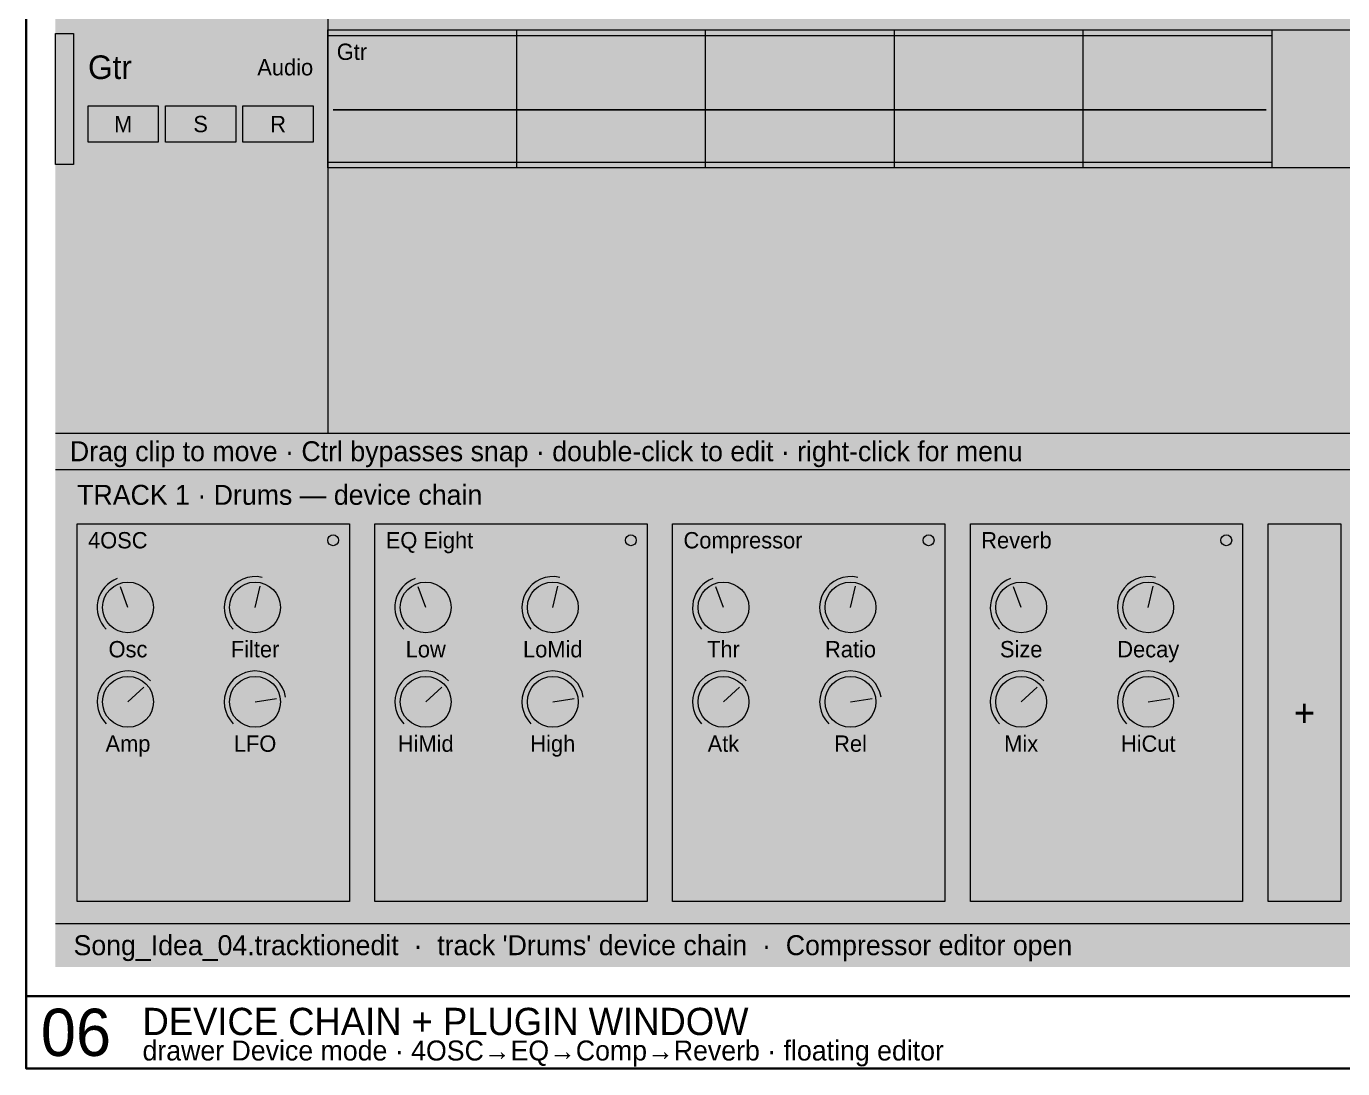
# Model space of a CAD drawing. Extents: x -16 to 1616, y -1056 to 16.
# Drawn here: x -16 to 709, y -1056 to -482 of the extents above; entities that cross this region are included whole.
import ezdxf
from ezdxf.enums import TextEntityAlignment as Align

# ---------------------------------------------------------------- set-up
doc = ezdxf.new("R2010")
doc.units = 0
for name, color, linetype, lineweight, true_color in [('FORGE-DIM', 7, 'Continuous', 9, 0x9aa2a8), ('FORGE-SHEET', 7, 'Continuous', 35, 0x9aa2a8), ('UI-ACCENT', 7, 'Continuous', 18, 0xe0902f), ('UI-CLIP', 7, 'Continuous', 13, 0x2d3135), ('UI-GHOST', 7, 'Continuous', 9, 0x555c62), ('UI-HAIRLINE', 7, 'Continuous', 9, 0x34383c)]:
    doc.layers.add(name, color=color, linetype=linetype, lineweight=lineweight, true_color=true_color)
for name, color, linetype, true_color in [('FORGE-TITLE', 7, 'Continuous', 0xd6d9dc), ('UI-PANEL-BG', 7, 'Continuous', 0x232629), ('UI-RAISED', 7, 'Continuous', 0x2d3135), ('UI-SHELL-BG', 7, 'Continuous', 0x1a1c1e), ('UI-TEXT', 7, 'Continuous', 0xd6d9dc), ('UI-TEXT-SEC', 7, 'Continuous', 0x8a9095), ('UI-WAVEFORM', 7, 'Continuous', 0x707b84)]:
    doc.layers.add(name, color=color, linetype=linetype, true_color=true_color)

msp = doc.modelspace()

# ---------------------------------------------------------------- hatches: boundary and pattern name
at = {"layer": 'UI-CLIP', "true_color": 0x222528}
h = msp.add_hatch(color=7, dxfattribs=at)
h.dxf.hatch_style = 1
h.paths.add_polyline_path([(150, -484), (1600, -484), (1600, -560), (150, -560)])
at = {"layer": 'UI-CLIP', "true_color": 0x5a86c4}
h = msp.add_hatch(color=7, dxfattribs=at)
h.dxf.hatch_style = 1
h.paths.add_polyline_path([(0, -486), (10, -486), (10, -558), (0, -558)])
at = {"layer": 'UI-CLIP', "true_color": 0x3d5577}
h = msp.add_hatch(color=7, dxfattribs=at)
h.dxf.hatch_style = 1
h.paths.add_polyline_path([(150, -487), (670, -487), (670, -557), (150, -557)])
at = {"layer": 'UI-PANEL-BG'}
h = msp.add_hatch(color=256, dxfattribs=at)
h.dxf.hatch_style = 1
h.paths.add_polyline_path([(0, -484), (150, -484), (150, -560), (0, -560)])
h = msp.add_hatch(color=256, dxfattribs=at)
h.dxf.hatch_style = 1
h.paths.add_polyline_path([(0, -706), (1600, -706), (1600, -726), (0, -726)])
h = msp.add_hatch(color=256, dxfattribs=at)
h.dxf.hatch_style = 1
h.paths.add_polyline_path([(0, -726), (1600, -726), (1600, -976), (0, -976)])
h = msp.add_hatch(color=256, dxfattribs=at)
h.dxf.hatch_style = 1
h.paths.add_polyline_path([(12, -756), (162, -756), (162, -774), (12, -774)])
h = msp.add_hatch(color=256, dxfattribs=at)
h.dxf.hatch_style = 1
h.paths.add_polyline_path([(176, -756), (326, -756), (326, -774), (176, -774)])
h = msp.add_hatch(color=256, dxfattribs=at)
h.dxf.hatch_style = 1
h.paths.add_polyline_path([(340, -756), (490, -756), (490, -774), (340, -774)])
h = msp.add_hatch(color=256, dxfattribs=at)
h.dxf.hatch_style = 1
h.paths.add_polyline_path([(504, -756), (654, -756), (654, -774), (504, -774)])
h = msp.add_hatch(color=256, dxfattribs=at)
h.dxf.hatch_style = 1
h.paths.add_polyline_path([(0, -976), (1600, -976), (1600, -1000), (0, -1000)])
at = {"layer": 'UI-RAISED'}
h = msp.add_hatch(color=256, dxfattribs=at)
h.dxf.hatch_style = 1
h.paths.add_polyline_path([(18, -525.8), (56.67, -525.8), (56.67, -545.8), (18, -545.8)])
h = msp.add_hatch(color=256, dxfattribs=at)
h.dxf.hatch_style = 1
h.paths.add_polyline_path([(60.67, -525.8), (99.33, -525.8), (99.33, -545.8), (60.67, -545.8)])
h = msp.add_hatch(color=256, dxfattribs=at)
h.dxf.hatch_style = 1
h.paths.add_polyline_path([(103.33, -525.8), (142, -525.8), (142, -545.8), (103.33, -545.8)])
h = msp.add_hatch(color=256, dxfattribs=at)
h.dxf.hatch_style = 1
h.paths.add_polyline_path([(12, -756), (162, -756), (162, -964), (12, -964)])
h = msp.add_hatch(color=256, dxfattribs=at)
h.dxf.hatch_style = 1
h.paths.add_polyline_path([(176, -756), (326, -756), (326, -964), (176, -964)])
h = msp.add_hatch(color=256, dxfattribs=at)
h.dxf.hatch_style = 1
h.paths.add_polyline_path([(340, -756), (490, -756), (490, -964), (340, -964)])
h = msp.add_hatch(color=256, dxfattribs=at)
h.dxf.hatch_style = 1
h.paths.add_polyline_path([(504, -756), (654, -756), (654, -964), (504, -964)])
h = msp.add_hatch(color=256, dxfattribs=at)
h.dxf.hatch_style = 1
edge = h.paths.add_edge_path()
edge.add_arc((40, -802), 14, 0, 360)
h = msp.add_hatch(color=256, dxfattribs=at)
h.dxf.hatch_style = 1
edge = h.paths.add_edge_path()
edge.add_arc((110, -802), 14, 0, 360)
h = msp.add_hatch(color=256, dxfattribs=at)
h.dxf.hatch_style = 1
edge = h.paths.add_edge_path()
edge.add_arc((204, -802), 14, 0, 360)
h = msp.add_hatch(color=256, dxfattribs=at)
h.dxf.hatch_style = 1
edge = h.paths.add_edge_path()
edge.add_arc((274, -802), 14, 0, 360)
h = msp.add_hatch(color=256, dxfattribs=at)
h.dxf.hatch_style = 1
edge = h.paths.add_edge_path()
edge.add_arc((368, -802), 14, 0, 360)
h = msp.add_hatch(color=256, dxfattribs=at)
h.dxf.hatch_style = 1
edge = h.paths.add_edge_path()
edge.add_arc((438, -802), 14, 0, 360)
h = msp.add_hatch(color=256, dxfattribs=at)
h.dxf.hatch_style = 1
edge = h.paths.add_edge_path()
edge.add_arc((532, -802), 14, 0, 360)
h = msp.add_hatch(color=256, dxfattribs=at)
h.dxf.hatch_style = 1
edge = h.paths.add_edge_path()
edge.add_arc((602, -802), 14, 0, 360)
h = msp.add_hatch(color=256, dxfattribs=at)
h.dxf.hatch_style = 1
edge = h.paths.add_edge_path()
edge.add_arc((40, -854), 14, 0, 360)
h = msp.add_hatch(color=256, dxfattribs=at)
h.dxf.hatch_style = 1
edge = h.paths.add_edge_path()
edge.add_arc((110, -854), 14, 0, 360)
h = msp.add_hatch(color=256, dxfattribs=at)
h.dxf.hatch_style = 1
edge = h.paths.add_edge_path()
edge.add_arc((204, -854), 14, 0, 360)
h = msp.add_hatch(color=256, dxfattribs=at)
h.dxf.hatch_style = 1
edge = h.paths.add_edge_path()
edge.add_arc((274, -854), 14, 0, 360)
h = msp.add_hatch(color=256, dxfattribs=at)
h.dxf.hatch_style = 1
edge = h.paths.add_edge_path()
edge.add_arc((368, -854), 14, 0, 360)
h = msp.add_hatch(color=256, dxfattribs=at)
h.dxf.hatch_style = 1
edge = h.paths.add_edge_path()
edge.add_arc((438, -854), 14, 0, 360)
h = msp.add_hatch(color=256, dxfattribs=at)
h.dxf.hatch_style = 1
edge = h.paths.add_edge_path()
edge.add_arc((532, -854), 14, 0, 360)
h = msp.add_hatch(color=256, dxfattribs=at)
h.dxf.hatch_style = 1
edge = h.paths.add_edge_path()
edge.add_arc((602, -854), 14, 0, 360)
at = {"layer": 'UI-SHELL-BG'}
h = msp.add_hatch(color=256, dxfattribs=at)
h.dxf.hatch_style = 1
h.paths.add_polyline_path([(0, -46), (1600, -46), (1600, -726), (0, -726)])
h = msp.add_hatch(color=256, dxfattribs=at)
h.dxf.hatch_style = 1
h.paths.add_polyline_path([(668, -756), (708, -756), (708, -964), (668, -964)])
at = {"layer": 'UI-WAVEFORM'}
h = msp.add_hatch(color=256, dxfattribs=at)
h.dxf.hatch_style = 1
h.paths.add_polyline_path([(153, -522.2), (156.01, -519.24), (159.01, -517.95), (162.02, -518.15), (165.02, -518.56), (168.03, -518.56), (171.04, -518.85), (174.04, -518.77), (177.05, -519.05), (180.05, -519.48), (183.06, -519.95), (186.06, -520.38), (189.07, -520.94), (192.08, -521.38), (195.08, -521.81), (198.09, -521.77), (201.09, -521.66), (204.1, -521.19), (207.11, -521.02), (210.11, -520.43), (213.12, -520.12), (216.12, -519.72), (219.13, -518.93), (222.13, -519.1), (225.14, -518.98), (228.15, -517.75), (231.15, -517.42), (234.16, -517.63), (237.16, -516.26), (240.17, -515.41), (243.18, -516.15), (246.18, -515.84), (249.19, -516.04), (252.19, -515.67), (255.2, -514.73), (258.2, -515.05), (261.21, -513.94), (264.22, -514.67), (267.22, -514.65), (270.23, -513.04), (273.23, -513.09), (276.24, -512.97), (279.25, -512.38), (282.25, -512.29), (285.26, -512.4), (288.26, -513.31), (291.27, -511.87), (294.27, -510.44), (297.28, -509.64), (300.29, -510.05), (303.29, -511.06), (306.3, -511.53), (309.3, -510.85), (312.31, -510.55), (315.32, -511.95), (318.32, -512.33), (321.33, -512.19), (324.33, -511.74), (327.34, -510.76), (330.35, -511.15), (333.35, -512.66), (336.36, -511.39), (339.36, -511.85), (342.37, -511.94), (345.37, -512.81), (348.38, -512.84), (351.39, -513.05), (354.39, -512.37), (357.4, -513.69), (360.4, -513.47), (363.41, -514.29), (366.42, -513.77), (369.42, -514.97), (372.43, -515.24), (375.43, -515.4), (378.44, -515.13), (381.44, -516.15), (384.45, -516.16), (387.46, -516.72), (390.46, -517.06), (393.47, -517.16), (396.47, -516.85), (399.48, -517.45), (402.49, -517.51), (405.49, -518.46), (408.5, -518.56), (411.5, -519.22), (414.51, -519.85), (417.51, -520.11), (420.52, -520.45), (423.53, -521.06), (426.53, -521.51), (429.54, -521.81), (432.54, -521.77), (435.55, -521.57), (438.56, -521.36), (441.56, -521.08), (444.57, -520.43), (447.57, -519.62), (450.58, -518.94), (453.58, -518.78), (456.59, -518.98), (459.6, -518.59), (462.6, -517.64), (465.61, -516.89), (468.61, -516.55), (471.62, -516.8), (474.63, -516.29), (477.63, -515.94), (480.64, -515.32), (483.64, -515.51), (486.65, -514.14), (489.65, -513.37), (492.66, -514.33), (495.67, -514.42), (498.67, -513.05), (501.68, -513.57), (504.68, -512.16), (507.69, -512.35), (510.7, -511.89), (513.7, -511.54), (516.71, -512.51), (519.71, -512.75), (522.72, -512.88), (525.73, -511.75), (528.73, -511.1), (531.74, -512.25), (534.74, -510.73), (537.75, -511.22), (540.75, -511.94), (543.76, -511.76), (546.77, -510.16), (549.77, -510.53), (552.78, -510.55), (555.78, -509.79), (558.79, -509.33), (561.8, -509.7), (564.8, -510.86), (567.81, -511.05), (570.81, -510.4), (573.82, -510.46), (576.82, -511.11), (579.83, -512.11), (582.84, -512.66), (585.84, -512.17), (588.85, -512.45), (591.85, -513.95), (594.86, -513.29), (597.87, -512.71), (600.87, -512.81), (603.88, -512.85), (606.88, -513.03), (609.89, -514), (612.89, -514.22), (615.9, -515.2), (618.91, -516.29), (621.91, -516.62), (624.92, -517.02), (627.92, -516.63), (630.93, -516.96), (633.94, -517.5), (636.94, -517.91), (639.95, -518.75), (642.95, -519.05), (645.96, -519.32), (648.96, -519.84), (651.97, -520.37), (654.98, -520.79), (657.98, -521.22), (660.99, -521.62), (663.99, -521.84), (667, -521.77), (667, -534.23), (663.99, -534.16), (660.99, -534.38), (657.98, -534.78), (654.98, -535.21), (651.97, -535.63), (648.96, -536.16), (645.96, -536.68), (642.95, -536.95), (639.95, -537.25), (636.94, -538.09), (633.94, -538.5), (630.93, -539.04), (627.92, -539.37), (624.92, -538.98), (621.91, -539.38), (618.91, -539.71), (615.9, -540.8), (612.89, -541.78), (609.89, -542), (606.88, -542.97), (603.88, -543.15), (600.87, -543.19), (597.87, -543.29), (594.86, -542.71), (591.85, -542.05), (588.85, -543.55), (585.84, -543.83), (582.84, -543.34), (579.83, -543.89), (576.82, -544.89), (573.82, -545.54), (570.81, -545.6), (567.81, -544.95), (564.8, -545.14), (561.8, -546.3), (558.79, -546.67), (555.78, -546.21), (552.78, -545.45), (549.77, -545.47), (546.77, -545.84), (543.76, -544.24), (540.75, -544.06), (537.75, -544.78), (534.74, -545.27), (531.74, -543.75), (528.73, -544.9), (525.73, -544.25), (522.72, -543.12), (519.71, -543.25), (516.71, -543.49), (513.7, -544.46), (510.7, -544.11), (507.69, -543.65), (504.68, -543.84), (501.68, -542.43), (498.67, -542.95), (495.67, -541.58), (492.66, -541.67), (489.65, -542.63), (486.65, -541.86), (483.64, -540.49), (480.64, -540.68), (477.63, -540.06), (474.63, -539.71), (471.62, -539.2), (468.61, -539.45), (465.61, -539.11), (462.6, -538.36), (459.6, -537.41), (456.59, -537.02), (453.58, -537.22), (450.58, -537.06), (447.57, -536.38), (444.57, -535.57), (441.56, -534.92), (438.56, -534.64), (435.55, -534.43), (432.54, -534.23), (429.54, -534.19), (426.53, -534.49), (423.53, -534.94), (420.52, -535.55), (417.51, -535.89), (414.51, -536.15), (411.5, -536.78), (408.5, -537.44), (405.49, -537.54), (402.49, -538.49), (399.48, -538.55), (396.47, -539.15), (393.47, -538.84), (390.46, -538.94), (387.46, -539.28), (384.45, -539.84), (381.44, -539.85), (378.44, -540.87), (375.43, -540.6), (372.43, -540.76), (369.42, -541.03), (366.42, -542.23), (363.41, -541.71), (360.4, -542.53), (357.4, -542.31), (354.39, -543.63), (351.39, -542.95), (348.38, -543.16), (345.37, -543.19), (342.37, -544.06), (339.36, -544.15), (336.36, -544.61), (333.35, -543.34), (330.35, -544.85), (327.34, -545.24), (324.33, -544.26), (321.33, -543.81), (318.32, -543.67), (315.32, -544.05), (312.31, -545.45), (309.3, -545.15), (306.3, -544.47), (303.29, -544.94), (300.29, -545.95), (297.28, -546.36), (294.27, -545.56), (291.27, -544.13), (288.26, -542.69), (285.26, -543.6), (282.25, -543.71), (279.25, -543.62), (276.24, -543.03), (273.23, -542.91), (270.23, -542.96), (267.22, -541.35), (264.22, -541.33), (261.21, -542.06), (258.2, -540.95), (255.2, -541.27), (252.19, -540.33), (249.19, -539.96), (246.18, -540.16), (243.18, -539.85), (240.17, -540.59), (237.16, -539.74), (234.16, -538.37), (231.15, -538.58), (228.15, -538.25), (225.14, -537.02), (222.13, -536.9), (219.13, -537.07), (216.12, -536.28), (213.12, -535.88), (210.11, -535.57), (207.11, -534.98), (204.1, -534.81), (201.09, -534.34), (198.09, -534.23), (195.08, -534.19), (192.08, -534.62), (189.07, -535.06), (186.06, -535.62), (183.06, -536.05), (180.05, -536.52), (177.05, -536.95), (174.04, -537.23), (171.04, -537.15), (168.03, -537.44), (165.02, -537.44), (162.02, -537.85), (159.01, -538.05), (156.01, -536.76), (153, -533.8)])

# ---------------------------------------------------------------- linework, layer by layer
at = {"layer": 'FORGE-SHEET'}
msp.add_line((-16, -1016), (1616, -1016), dxfattribs=at)
msp.add_lwpolyline([(-16, 16), (1616, 16), (1616, -1056), (-16, -1056)], close=True, dxfattribs=at)
at = {"layer": 'UI-ACCENT'}
for p, q in [((150, -62), (150, -706)), ((110, -802), (112.8, -790.33)), ((274, -802), (276.8, -790.33)), ((438, -802), (440.8, -790.33)), ((602, -802), (604.8, -790.33)), ((40, -802), (35.85, -790.74)), ((204, -802), (199.85, -790.74)), ((368, -802), (363.85, -790.74)), ((532, -802), (527.85, -790.74)), ((40, -854), (48.81, -845.85)), ((204, -854), (212.81, -845.85)), ((368, -854), (376.81, -845.85)), ((532, -854), (540.81, -845.85)), ((110, -854), (121.85, -852.12)), ((274, -854), (285.85, -852.12)), ((438, -854), (449.85, -852.12)), ((602, -854), (613.85, -852.12))]:
    msp.add_line(p, q, dxfattribs=at)
msp.add_lwpolyline([(12, -756), (162, -756), (162, -964), (12, -964)], close=True, dxfattribs=at)
for centre in [(153, -765), (317, -765), (481, -765), (645, -765)]:
    msp.add_circle(centre, 3, dxfattribs=at)
for centre, start in [((40, -802), 110.25), ((110, -802), 76.5), ((204, -802), 110.25), ((274, -802), 76.5), ((368, -802), 110.25), ((438, -802), 76.5), ((532, -802), 110.25), ((602, -802), 76.5), ((40, -854), 42.75), ((110, -854), 9), ((204, -854), 42.75), ((274, -854), 9), ((368, -854), 42.75), ((438, -854), 9), ((532, -854), 42.75), ((602, -854), 9)]:
    msp.add_arc(centre, 17, start, 225, dxfattribs=at)
at = {"layer": 'UI-GHOST'}
for p, q in [((150, -484), (150, -560)), ((254, -484), (254, -560)), ((358, -484), (358, -560)), ((462, -484), (462, -560)), ((566, -484), (566, -560)), ((670, -484), (670, -560))]:
    msp.add_line(p, q, dxfattribs=at)
at = {"layer": 'UI-HAIRLINE'}
for p, q in [((0, -706), (1600, -706)), ((0, -726), (1600, -726)), ((0, -976), (1600, -976))]:
    msp.add_line(p, q, dxfattribs=at)
at = {"layer": 'UI-HAIRLINE', "true_color": 0x141618}
msp.add_lwpolyline([(150, -484), (1600, -484), (1600, -560), (150, -560)], close=True, dxfattribs=at)
at = {"layer": 'UI-HAIRLINE'}
for points in [[(0, -486), (10, -486), (10, -558), (0, -558)], [(18, -525.8), (56.67, -525.8), (56.67, -545.8), (18, -545.8)], [(60.67, -525.8), (99.33, -525.8), (99.33, -545.8), (60.67, -545.8)], [(103.33, -525.8), (142, -525.8), (142, -545.8), (103.33, -545.8)], [(176, -756), (326, -756), (326, -964), (176, -964)], [(340, -756), (490, -756), (490, -964), (340, -964)], [(504, -756), (654, -756), (654, -964), (504, -964)], [(668, -756), (708, -756), (708, -964), (668, -964)]]:
    msp.add_lwpolyline(points, close=True, dxfattribs=at)
at = {"layer": 'UI-HAIRLINE', "true_color": 0x101010}
msp.add_lwpolyline([(150, -487), (670, -487), (670, -557), (150, -557)], close=True, dxfattribs=at)
at = {"layer": 'UI-HAIRLINE'}
for centre in [(40, -802), (110, -802), (204, -802), (274, -802), (368, -802), (438, -802), (532, -802), (602, -802), (40, -854), (110, -854), (204, -854), (274, -854), (368, -854), (438, -854), (532, -854), (602, -854)]:
    msp.add_circle(centre, 14, dxfattribs=at)
at = {"layer": 'UI-WAVEFORM'}
msp.add_line((153, -528), (667, -528), dxfattribs=at)

# ---------------------------------------------------------------- texts
at = {"layer": 'FORGE-DIM'}
msp.add_text('drawer Device mode · 4OSC→EQ→Comp→Reverb · floating editor', height=11, dxfattribs=at).set_placement((48, -1046), align=Align.MIDDLE_LEFT)
at = {"layer": 'FORGE-TITLE'}
for s, height, p in [('DEVICE CHAIN + PLUGIN WINDOW', 15, (48, -1030)), ('06', 26, (-8, -1036))]:
    msp.add_text(s, height=height, dxfattribs=at).set_placement(p, align=Align.MIDDLE_LEFT)
at = {"layer": 'UI-ACCENT'}
msp.add_text('4OSC', height=9, dxfattribs=at).set_placement((18, -765), align=Align.MIDDLE_LEFT)
msp.add_text('+', height=15, dxfattribs=at).set_placement((688, -860), align=Align.MIDDLE_CENTER)
at = {"layer": 'UI-TEXT'}
for s, height, p in [('Gtr', 9, (155, -496)), ('Gtr', 13, (18, -504.52)), ('EQ Eight', 9, (182, -765)), ('Compressor', 9, (346, -765)), ('Reverb', 9, (510, -765))]:
    msp.add_text(s, height=height, dxfattribs=at).set_placement(p, align=Align.MIDDLE_LEFT)
for s, p in [('M', (37.33, -535.8)), ('S', (80, -535.8)), ('R', (122.67, -535.8))]:
    msp.add_text(s, height=9, dxfattribs=at).set_placement(p, align=Align.MIDDLE_CENTER)
at = {"layer": 'UI-TEXT-SEC'}
msp.add_text('Audio', height=9, dxfattribs=at).set_placement((142, -504.52), align=Align.MIDDLE_RIGHT)
for s, p in [('Drag clip to move · Ctrl bypasses snap · double-click to edit · right-click for menu', (8, -716)), ('TRACK 1 · Drums — device chain', (12, -740)), ("Song_Idea_04.tracktionedit  ·  track 'Drums' device chain  ·  Compressor editor open", (10, -988))]:
    msp.add_text(s, height=11, dxfattribs=at).set_placement(p, align=Align.MIDDLE_LEFT)
for s, p in [('Osc', (40, -825)), ('Filter', (110, -825)), ('Low', (204, -825)), ('LoMid', (274, -825)), ('Thr', (368, -825)), ('Ratio', (438, -825)), ('Size', (532, -825)), ('Decay', (602, -825)), ('Amp', (40, -877)), ('LFO', (110, -877)), ('HiMid', (204, -877)), ('High', (274, -877)), ('Atk', (368, -877)), ('Rel', (438, -877)), ('Mix', (532, -877)), ('HiCut', (602, -877))]:
    msp.add_text(s, height=9, dxfattribs=at).set_placement(p, align=Align.MIDDLE_CENTER)

doc.saveas('drawing.dxf')
